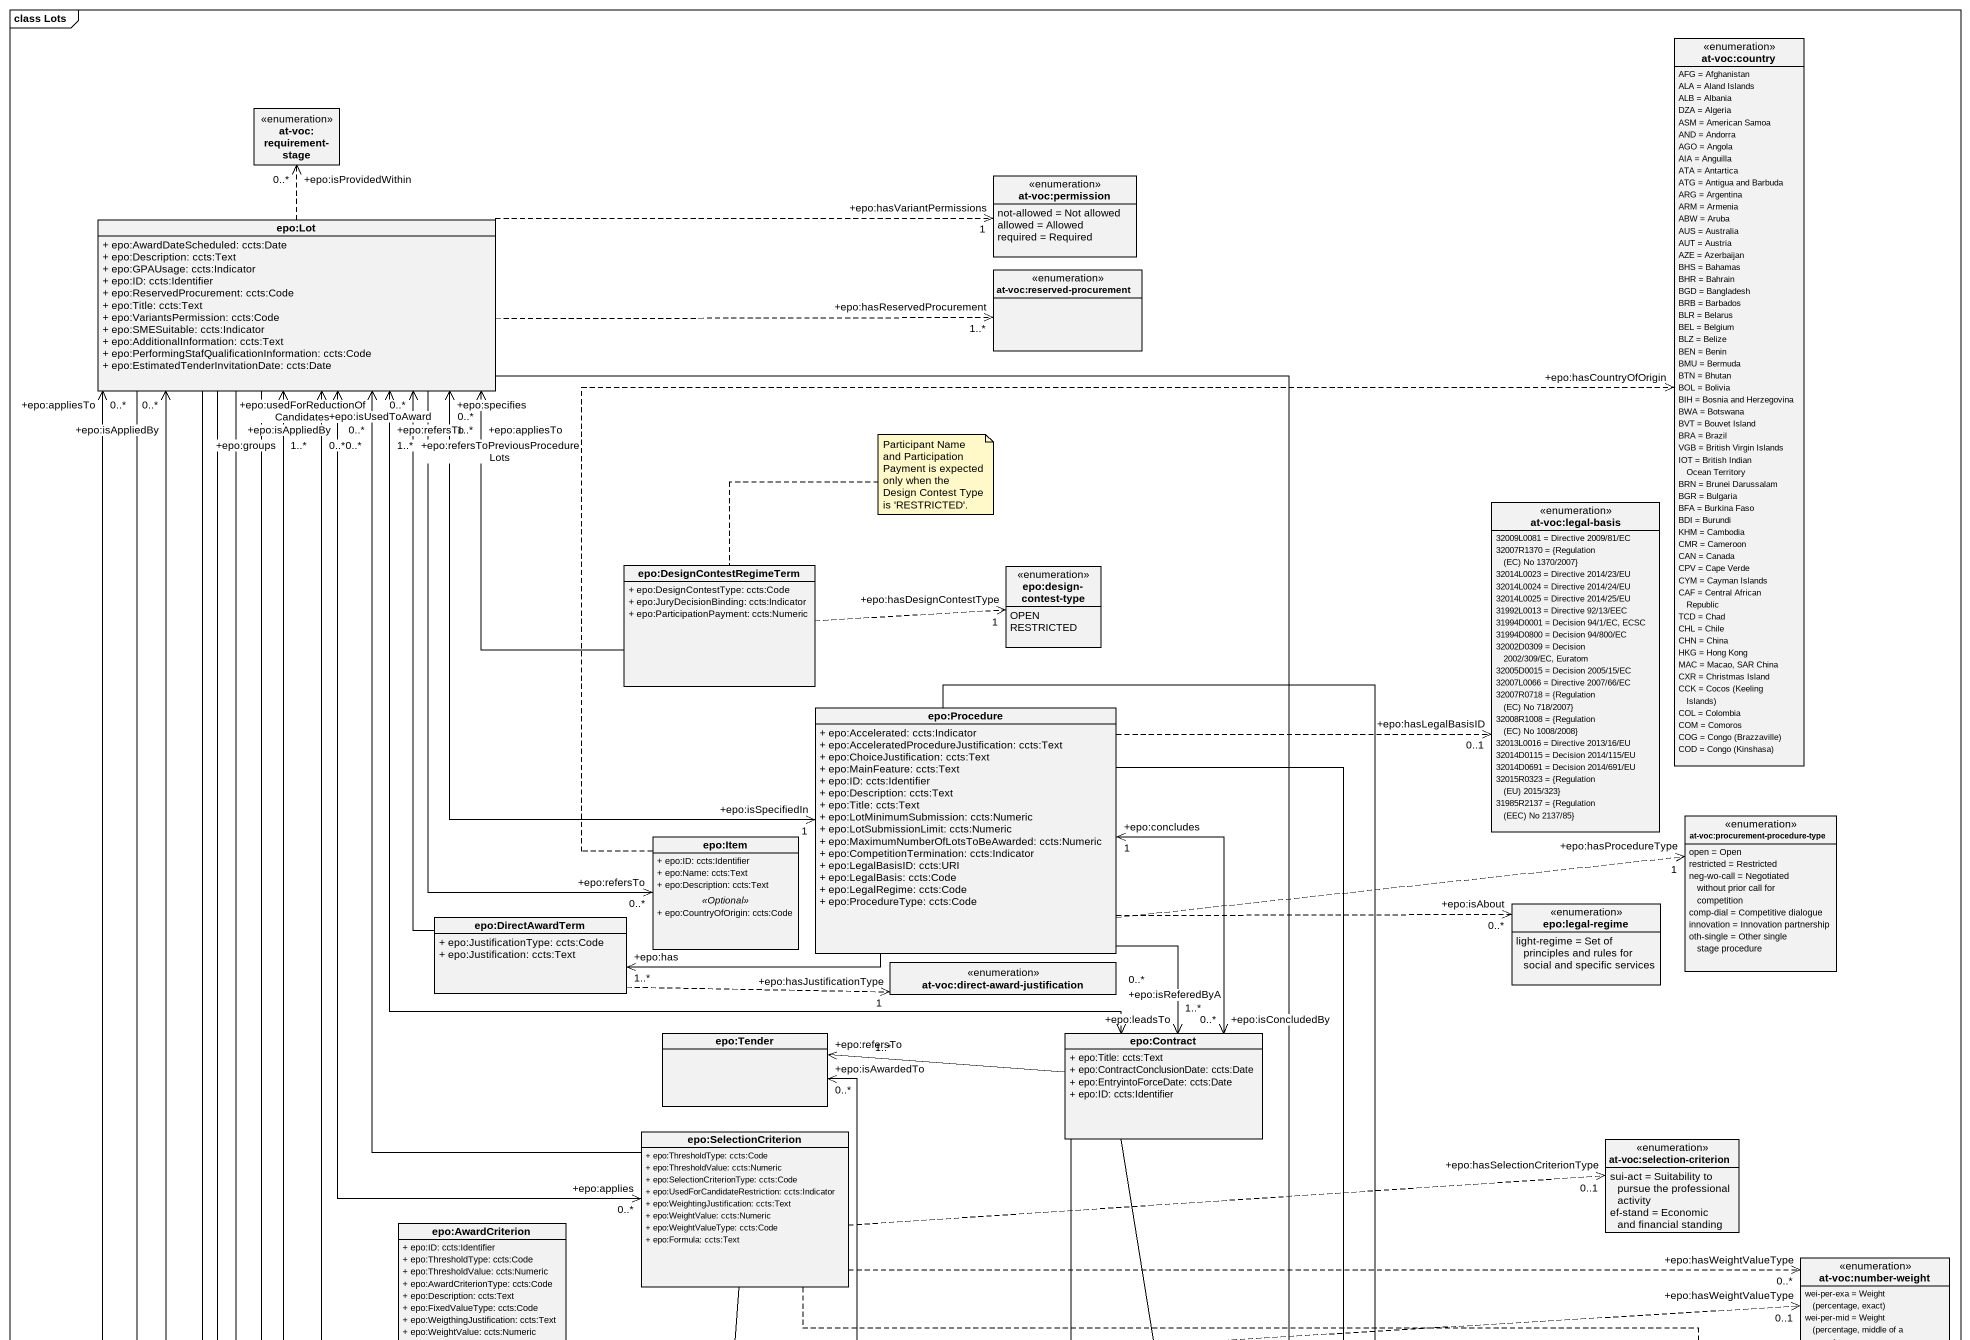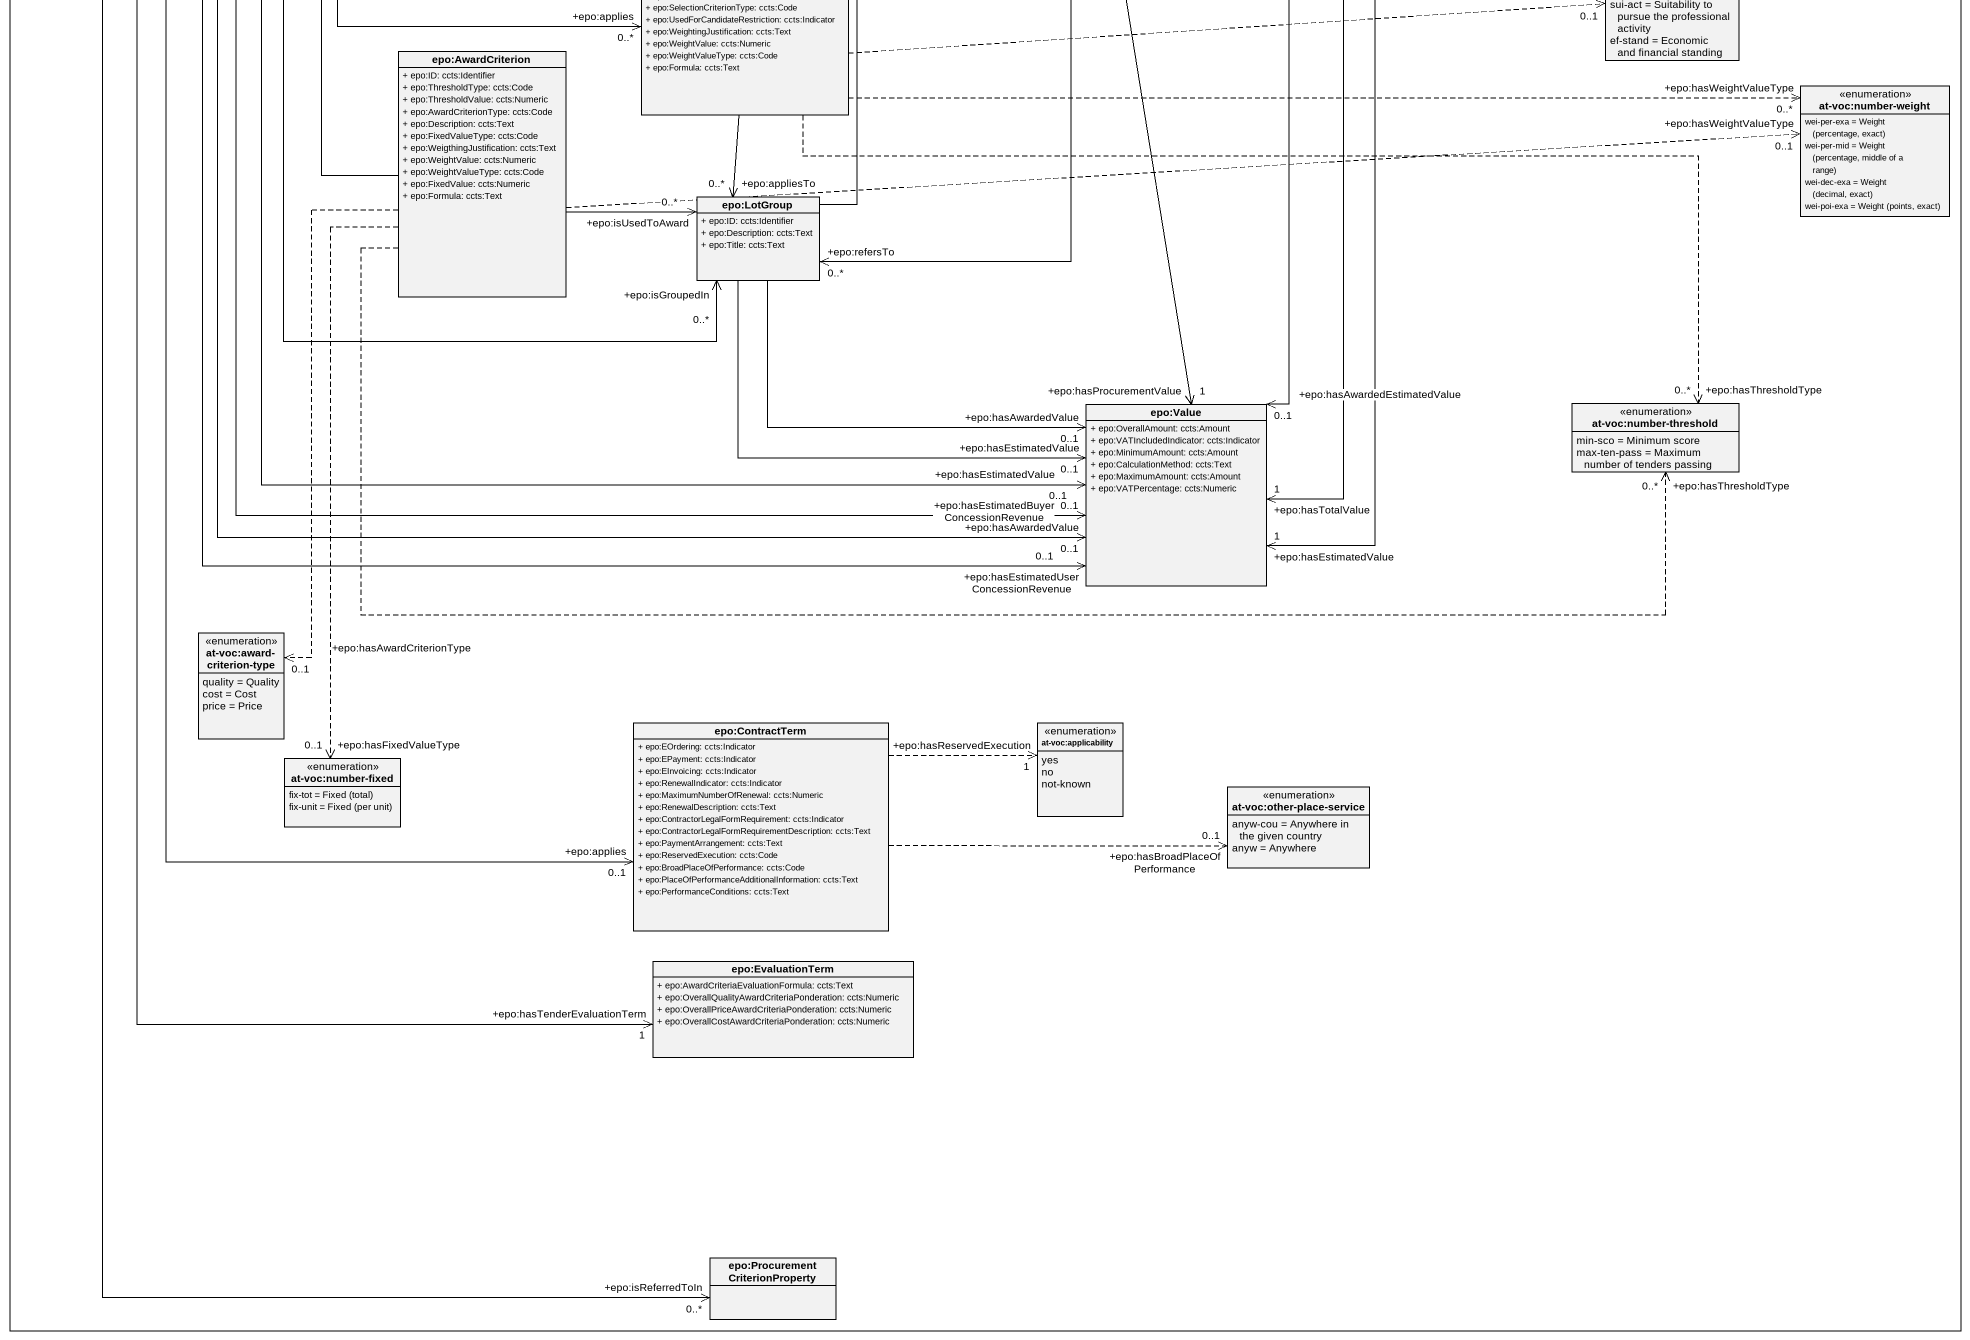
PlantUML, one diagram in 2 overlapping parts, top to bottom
@startuml
mainframe class Lots
hide circle
hide empty members
skinparam classAttributeIconSize 0
enum "at-voc:country" as at_voc_country {
  AFG = Afghanistan
  ALA = Aland Islands
  ALB = Albania
  DZA = Algeria
  ASM = American Samoa
  AND = Andorra
  AGO = Angola
  AIA = Anguilla
  ATA = Antartica
  ATG = Antigua and Barbuda
  ARG = Argentina
  ARM = Armenia
  ABW = Aruba
  AUS = Australia
  AUT = Austria
  AZE = Azerbaijan
  BHS = Bahamas
  BHR = Bahrain
  BGD = Bangladesh
  BRB = Barbados
  BLR = Belarus
  BEL = Belgium
  BLZ = Belize
  BEN = Benin
  BMU = Bermuda
  BTN = Bhutan
  BOL = Bolivia
  BIH = Bosnia and Herzegovina
  BWA = Botswana
  BVT = Bouvet Island
  BRA = Brazil
  VGB = British Virgin Islands
  IOT = British Indian Ocean Territory
  BRN = Brunei Darussalam
  BGR = Bulgaria
  BFA = Burkina Faso
  BDI = Burundi
  KHM = Cambodia
  CMR = Cameroon
  CAN = Canada
  CPV = Cape Verde
  CYM = Cayman Islands
  CAF = Central African Republic
  TCD = Chad
  CHL = Chile
  CHN = China
  HKG = Hong Kong
  MAC = Macao, SAR China
  CXR = Christmas Island
  {field} CCK = Cocos (Keeling Islands)
  COL = Colombia
  COM = Comoros
  {field} COG = Congo (Brazzaville)
  {field} COD = Congo (Kinshasa)
}
enum "at-voc:requirement-stage" as at_voc_requirement_stage
enum "at-voc:permission" as at_voc_permission {
  not-allowed = Not allowed
  allowed = Allowed
  required = Required
}
class "epo:Lot" as epo_Lot {
  + epo:AwardDateScheduled: ccts:Date
  + epo:Description: ccts:Text
  + epo:GPAUsage: ccts:Indicator
  + epo:ID: ccts:Identifier
  + epo:ReservedProcurement: ccts:Code
  + epo:Title: ccts:Text
  + epo:VariantsPermission: ccts:Code
  + epo:SMESuitable: ccts:Indicator
  + epo:AdditionalInformation: ccts:Text
  + epo:PerformingStafQualificationInformation: ccts:Code
  + epo:EstimatedTenderInvitationDate: ccts:Date
}
enum "at-voc:reserved-procurement" as at_voc_reserved_procurement
enum "at-voc:legal-basis" as at_voc_legal_basis {
  32009L0081 = Directive 2009/81/EC
  {field} 32007R1370 = {Regulation (EC) No 1370/2007}
  32014L0023 = Directive 2014/23/EU
  32014L0024 = Directive 2014/24/EU
  32014L0025 = Directive 2014/25/EU
  31992L0013 = Directive 92/13/EEC
  31994D0001 = Decision 94/1/EC, ECSC
  31994D0800 = Decision 94/800/EC
  32002D0309 = Decision 2002/309/EC, Euratom
  32005D0015 = Decision 2005/15/EC
  32007L0066 = Directive 2007/66/EC
  {field} 32007R0718 = {Regulation (EC) No 718/2007}
  {field} 32008R1008 = {Regulation (EC) No 1008/2008}
  32013L0016 = Directive 2013/16/EU
  32014D0115 = Decision 2014/115/EU
  32014D0691 = Decision 2014/691/EU
  {field} 32015R0323 = {Regulation (EU) 2015/323}
  {field} 31985R2137 = {Regulation (EEC) No 2137/85}
}
class "epo:DesignContestRegimeTerm" as epo_DesignContestRegimeTerm {
  + epo:DesignContestType: ccts:Code
  + epo:JuryDecisionBinding: ccts:Indicator
  + epo:ParticipationPayment: ccts:Numeric
}
enum "epo:design-contest-type" as epo_design_contest_type {
  OPEN
  RESTRICTED
}
class "epo:Procedure" as epo_Procedure {
  + epo:Accelerated: ccts:Indicator
  + epo:AcceleratedProcedureJustification: ccts:Text
  + epo:ChoiceJustification: ccts:Text
  + epo:MainFeature: ccts:Text
  + epo:ID: ccts:Identifier
  + epo:Description: ccts:Text
  + epo:Title: ccts:Text
  + epo:LotMinimumSubmission: ccts:Numeric
  + epo:LotSubmissionLimit: ccts:Numeric
  + epo:MaximumNumberOfLotsToBeAwarded: ccts:Numeric
  + epo:CompetitionTermination: ccts:Indicator
  + epo:LegalBasisID: ccts:URI
  + epo:LegalBasis: ccts:Code
  + epo:LegalRegime: ccts:Code
  + epo:ProcedureType: ccts:Code
}
enum "at-voc:procurement-procedure-type" as at_voc_procurement {
  open = Open
  restricted = Restricted
  neg-wo-call = Negotiated without prior call for competition
  comp-dial = Competitive dialogue
  innovation = Innovation partnership
  oth-single = Other single stage procedure
}
class "epo:Item" as epo_Item {
  + epo:ID: ccts:Identifier
  + epo:Name: ccts:Text
  + epo:Description: ccts:Text
  .. <<Optional>> ..
  + epo:CountryOfOrigin: ccts:Code
}
class "epo:DirectAwardTerm" as epo_DirectAwardTerm {
  + epo:JustificationType: ccts:Code
  + epo:Justification: ccts:Text
}
enum "epo:legal-regime" as epo_legal_regime {
  light-regime = Set of principles and rules for social and specific services
}
enum "at-voc:direct-award-justification" as at_voc_direct_award
class "epo:Tender" as epo_Tender
class "epo:Contract" as epo_Contract {
  + epo:Title: ccts:Text
  + epo:ContractConclusionDate: ccts:Date
  + epo:EntryintoForceDate: ccts:Date
  + epo:ID: ccts:Identifier
}
class "epo:SelectionCriterion" as epo_SelectionCriterion {
  + epo:ThresholdType: ccts:Code
  + epo:ThresholdValue: ccts:Numeric
  + epo:SelectionCriterionType: ccts:Code
  + epo:UsedForCandidateRestriction: ccts:Indicator
  + epo:WeightingJustification: ccts:Text
  + epo:WeightValue: ccts:Numeric
  + epo:WeightValueType: ccts:Code
  + epo:Formula: ccts:Text
}
enum "at-voc:selection-criterion" as at_voc_selection_criterion {
  sui-act = Suitability to pursue the professional activity
  ef-stand = Economic and financial standing
}
class "epo:AwardCriterion" as epo_AwardCriterion {
  + epo:ID: ccts:Identifier
  + epo:ThresholdType: ccts:Code
  + epo:ThresholdValue: ccts:Numeric
  + epo:AwardCriterionType: ccts:Code
  + epo:Description: ccts:Text
  + epo:FixedValueType: ccts:Code
  + epo:WeigthingJustification: ccts:Text
  + epo:WeightValue: ccts:Numeric
  + epo:WeightValueType: ccts:Code
  + epo:FixedValue: ccts:Numeric
  + epo:Formula: ccts:Text
}
enum "at-voc:number-weight" as at_voc_number_weight {
  {field} wei-per-exa = Weight (percentage, exact)
  {field} wei-per-mid = Weight (percentage, middle of a range)
  {field} wei-dec-exa = Weight (decimal, exact)
  {field} wei-poi-exa = Weight (points, exact)
}
class "epo:LotGroup" as epo_LotGroup {
  + epo:ID: ccts:Identifier
  + epo:Description: ccts:Text
  + epo:Title: ccts:Text
}
class "epo:Value" as epo_Value {
  + epo:OverallAmount: ccts:Amount
  + epo:VATIncludedIndicator: ccts:Indicator
  + epo:MinimumAmount: ccts:Amount
  + epo:CalculationMethod: ccts:Text
  + epo:MaximumAmount: ccts:Amount
  + epo:VATPercentage: ccts:Numeric
}
enum "at-voc:number-threshold" as at_voc_number_threshold {
  min-sco = Minimum score
  max-ten-pass = Maximum number of tenders passing
}
enum "at-voc:award-criterion-type" as at_voc_award_criterion_type {
  quality = Quality
  cost = Cost
  price = Price
}
class "epo:ContractTerm" as epo_ContractTerm {
  + epo:EOrdering: ccts:Indicator
  + epo:EPayment: ccts:Indicator
  + epo:EInvoicing: ccts:Indicator
  + epo:RenewalIndicator: ccts:Indicator
  + epo:MaximumNumberOfRenewal: ccts:Numeric
  + epo:RenewalDescription: ccts:Text
  + epo:ContractorLegalFormRequirement: ccts:Indicator
  + epo:ContractorLegalFormRequirementDescription: ccts:Text
  + epo:PaymentArrangement: ccts:Text
  + epo:ReservedExecution: ccts:Code
  + epo:BroadPlaceOfPerformance: ccts:Code
  + epo:PlaceOfPerformanceAdditionalInformation: ccts:Text
  + epo:PerformanceConditions: ccts:Text
}
enum "at-voc:applicability" as at_voc_applicability {
  yes
  no
  not-known
}
enum "at-voc:number-fixed" as at_voc_number_fixed {
  {field} fix-tot = Fixed (total)
  {field} fix-unit = Fixed (per unit)
}
enum "at-voc:other-place-service" as at_voc_other_place_service {
  anyw-cou = Anywhere in the given country
  anyw = Anywhere
}
class "epo:EvaluationTerm" as epo_EvaluationTerm {
  + epo:AwardCriteriaEvaluationFormula: ccts:Text
  + epo:OverallQualityAwardCriteriaPonderation: ccts:Numeric
  + epo:OverallPriceAwardCriteriaPonderation: ccts:Numeric
  + epo:OverallCostAwardCriteriaPonderation: ccts:Numeric
}
class "epo:ProcurementCriterionProperty" as epo_ProcurementCriterionProp
epo_Lot .up.> "+epo:isProvidedWithin\n0..*" at_voc_requirement_stage
epo_Lot .right.> "+epo:hasVariantPermissions\n1" at_voc_permission
epo_Lot .right.> "+epo:hasReservedProcurement\n1..*" at_voc_reserved_procurement
epo_Lot --> "+epo:refersTo\n0..*" epo_Item
epo_Lot "+epo:groups\n1..*" <--> "+epo:isGroupedIn\n0..*" epo_LotGroup
epo_Lot --> "+epo:hasAwardedValue\n0..1" epo_Value
epo_Lot --> "+epo:hasEstimatedBuyerConcessionRevenue\n0..1" epo_Value
epo_Lot --> "+epo:hasEstimatedUserConcessionRevenue\n0..1" epo_Value
epo_Lot --> "+epo:hasEstimatedValue\n0..1" epo_Value
epo_Lot --> "+epo:hasAwardedEstimatedValue\n0..1" epo_Value
epo_Lot "+epo:isAppliedBy\n0..*" <--> "+epo:applies\n0..1" epo_ContractTerm
epo_Lot --> "+epo:hasTenderEvaluationTerm\n1" epo_EvaluationTerm
epo_DesignContestRegimeTerm -up-> "+epo:appliesTo\n0..*" epo_Lot
epo_DesignContestRegimeTerm .right.> "+epo:hasDesignContestType\n1" epo_design_contest_type
epo_Procedure "+epo:isSpecifiedIn\n1" <-up-> "+epo:specifies\n1..*" epo_Lot
epo_Procedure .right.> "+epo:hasLegalBasisID\n0..1" at_voc_legal_basis
epo_Procedure .right.> "+epo:hasProcedureType\n1" at_voc_procurement
epo_Procedure -left-> "+epo:has\n1..*" epo_DirectAwardTerm
epo_Procedure .right.> "+epo:isAbout\n0..*" epo_legal_regime
epo_Procedure "+epo:concludes\n1" <--> "+epo:isConcludedBy\n0..*" epo_Contract
epo_Procedure --> "+epo:leadsTo\n1..*" epo_Contract
epo_Procedure --> "+epo:hasTotalValue\n1" epo_Value
epo_Procedure --> "+epo:hasEstimatedValue\n1" epo_Value
epo_Item .right.> "+epo:hasCountryOfOrigin" at_voc_country
epo_DirectAwardTerm -up-> "+epo:refersToPreviousProcedureLots\n0..*" epo_Lot
epo_DirectAwardTerm .right.> "+epo:hasJustificationType\n1" at_voc_direct_award
epo_Contract "+epo:isReferedByA\n0..*" <-up-> "+epo:refersTo\n1..*" epo_Lot
epo_Contract -left-> "+epo:refersTo\n1..*" epo_Tender
epo_Contract --> "+epo:refersTo\n0..*" epo_LotGroup
epo_Contract --> "+epo:hasProcurementValue\n1" epo_Value
epo_SelectionCriterion -up-> "+epo:usedForReductionOfCandidates\n0..*" epo_Lot
epo_SelectionCriterion "+epo:applies\n0..*" <-up-> "+epo:isAppliedBy\n0..*" epo_Lot
epo_SelectionCriterion .right.> "+epo:hasSelectionCriterionType\n0..1" at_voc_selection_criterion
epo_SelectionCriterion .right.> "+epo:hasWeightValueType\n0..*" at_voc_number_weight
epo_SelectionCriterion --> "+epo:appliesTo\n0..*" epo_LotGroup
epo_SelectionCriterion .right.> "+epo:hasThresholdType\n0..*" at_voc_number_threshold
epo_AwardCriterion -up-> "+epo:isUsedToAward\n0..*" epo_Lot
epo_AwardCriterion .right.> "+epo:hasWeightValueType\n0..1" at_voc_number_weight
epo_AwardCriterion -right-> "+epo:isUsedToAward\n0..*" epo_LotGroup
epo_AwardCriterion .right.> "+epo:hasThresholdType\n0..*" at_voc_number_threshold
epo_AwardCriterion ..> "+epo:hasAwardCriterionType\n0..1" at_voc_award_criterion_type
epo_AwardCriterion ..> "+epo:hasFixedValueType\n0..1" at_voc_number_fixed
epo_LotGroup -up-> "+epo:isAwardedTo\n0..*" epo_Tender
epo_LotGroup --> "+epo:hasEstimatedValue\n0..1" epo_Value
epo_LotGroup --> "+epo:hasAwardedValue\n0..1" epo_Value
epo_ContractTerm .right.> "+epo:hasReservedExecution\n1" at_voc_applicability
epo_ContractTerm .right.> "+epo:hasBroadPlaceOfPerformance\n0..1" at_voc_other_place_service
epo_ProcurementCriterionProp "+epo:isReferredToIn\n0..*" <-up-> "+epo:appliesTo\n0..*" epo_Lot
note top of epo_DesignContestRegimeTerm : Participant Name and Participation Payment is expected only when the Design Contest Type is 'RESTRICTED'.
@enduml
